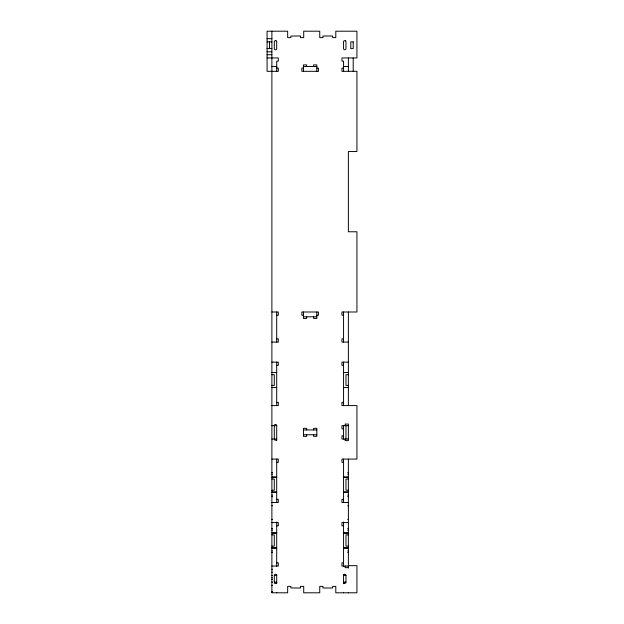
<?xml version="1.0" encoding="UTF-8"?>
<svg xmlns="http://www.w3.org/2000/svg" width="624" height="624" viewBox="0 0 624 624"><rect width="100%" height="100%" fill="white"/><g stroke="black" fill="none" stroke-linecap="round" stroke-linejoin="round"><path stroke-width="0.94" d="M267.072 38.688L271.885 38.688M267.072 41.894L271.885 41.894M267.072 48.586L271.885 48.586M267.072 51.792L271.885 51.792M267.072 54.733L271.885 54.733M267.072 57.946L278.304 57.946L278.304 61.152L276.697 61.152L276.697 68.102L278.304 68.102L278.304 71.315L267.072 71.315L267.072 31.2L287.664 31.2L287.664 37.619L290.87 37.619L290.87 36.013L300.503 36.013L300.503 37.619L303.709 37.619L303.709 31.2L319.753 31.2L319.753 37.619L322.967 37.619L322.967 36.013L332.592 36.013L332.592 37.619L335.798 37.619L335.798 31.2L356.928 31.2L356.928 57.946L341.952 57.946L341.952 61.152L343.559 61.152L343.582 71.315M271.908 66.503L276.705 66.503L276.721 71.315M303.467 66.503L316.836 66.503M343.598 66.503L348.395 66.503M303.451 68.102L301.852 68.102L301.852 71.315L318.443 71.315L318.427 68.102L316.828 68.102M343.559 68.102L341.952 68.102L341.952 71.315L356.928 71.315L356.928 151.546L348.371 151.546L348.371 231.769L356.928 231.769L356.928 312L341.952 312L341.952 315.206L343.559 315.206M271.885 312L278.304 312L278.304 315.206L276.697 315.206M303.451 315.206L301.852 315.206L301.852 312L318.427 312L318.427 315.206L316.828 315.206M303.443 316.813L316.813 316.813M276.697 338.879L278.304 338.879L278.304 342.085L271.885 342.085M343.559 338.879L341.952 338.879L341.952 342.085L348.371 342.085M271.885 362.146L278.304 362.146L278.304 365.352L276.697 365.352M348.371 362.146L341.952 362.146L341.952 365.352L343.559 365.352M271.885 372.536L276.697 372.598M343.559 372.598L348.371 372.536M271.885 374.696L274.295 374.696L274.295 385.398L271.885 385.398M348.371 374.696L345.961 374.696L345.961 385.398L348.371 385.398M271.885 387.496L276.697 387.566M343.559 387.566L348.371 387.566M276.697 402.394L278.304 402.394L278.304 405.6L271.885 405.6M343.559 402.394L341.952 402.394L341.952 405.6L356.928 405.6L356.928 459.085L341.952 459.085L341.952 462.298L343.559 462.298M271.885 425.654L276.697 425.654L276.697 440.63M348.371 425.654L341.952 425.654L341.952 428.867L343.559 428.867M303.451 429.936L316.828 429.936M303.451 434.749L316.828 434.749M343.559 435.817L341.952 435.817L341.952 439.031L348.371 439.031M271.885 439.031L276.697 439.031A1.201 1.201 0 0 1 275.496 440.232A1.201 1.201 0 0 1 274.295 439.031L274.295 425.654A1.201 1.201 0 0 1 275.496 424.453A1.201 1.201 0 0 1 276.697 425.654M271.885 459.085L278.304 459.085L278.304 462.298L276.697 462.298M271.885 472.602L272.485 472.602M347.771 472.602L348.371 472.602M271.885 474.209L272.485 474.209M347.771 474.209L348.371 474.209M271.885 479.021L274.295 479.021L274.295 490.253L271.885 490.253M348.371 479.021L345.961 479.021L345.961 490.253L348.371 490.253M271.885 492.086L276.697 492.086M343.559 492.086L348.371 492.086M271.885 492.149L276.697 492.149M343.559 492.149L348.371 492.149M271.885 495.066L272.485 495.066M347.771 495.066L348.371 495.066M271.885 496.673L272.485 496.673M347.771 496.673L348.371 496.673M276.697 499.333L278.304 499.333L278.304 502.538L271.885 502.538M343.559 499.333L341.952 499.333L341.952 502.538L348.371 502.538M271.885 505.752L272.485 505.752M347.771 505.752L348.371 505.752M271.885 519.386L272.485 519.386M347.771 519.386L348.371 519.386M271.885 522.6L278.304 522.6L278.304 525.806L276.697 525.806M348.371 522.6L341.952 522.6L341.952 525.806L343.559 525.806M271.885 528.473L272.485 528.473M347.771 528.473L348.371 528.473M271.885 530.072L272.485 530.072M347.771 530.072L348.371 530.072M271.885 534.885L274.295 534.885L274.295 546.117L271.885 546.117M348.371 534.885L345.961 534.885L345.961 546.117L348.371 546.117M271.885 547.95L276.697 547.95M343.559 547.95L348.371 547.95M271.885 548.02L276.697 548.02M343.559 548.02L348.371 548.02M271.885 550.937L272.485 550.937M347.771 550.937L348.371 550.937M271.885 552.536L272.485 552.536M347.771 552.536L348.371 552.536M276.697 562.848L278.304 562.848L278.304 566.054L271.885 566.054M343.559 562.848L341.952 562.848L341.952 566.054L348.371 566.054M348.371 565.672L356.928 565.672L356.928 592.8L335.798 592.8L335.798 586.381L332.592 586.381L332.592 587.987L322.967 587.987L322.967 586.381L319.753 586.381L319.753 592.8L303.709 592.8L303.709 586.381L300.503 586.381L300.503 587.987L290.87 587.987L290.87 586.381L287.664 586.381L287.664 592.8L271.885 592.8L271.885 31.2M348.371 567.661L345.158 567.661L345.158 566.054M271.885 569.267L272.485 569.267M271.885 572.208L272.485 572.208M271.885 575.414L272.485 575.414M274.295 575.414L276.697 575.414A1.201 1.201 0 0 0 275.496 574.213A1.201 1.201 0 0 0 274.295 575.414L274.295 582.301A0.905 0.905 0 0 0 274.498 582.863L274.95 583.198M345.961 575.414L343.559 575.414A1.201 1.201 0 0 1 344.76 574.213A1.201 1.201 0 0 1 345.961 575.414L345.961 582.301A0.905 0.905 0 0 1 345.758 582.863L345.415 583.151A1.435 1.435 0 0 1 344.214 583.19M271.885 577.824L272.485 577.824M271.885 579.431L272.485 579.431M271.885 582.098L272.485 582.098M274.295 582.098L276.697 582.098M343.559 582.098L345.961 582.098M271.885 585.312L272.485 585.312M271.885 591.731L272.485 591.731M271.885 592.34L272.485 592.34M345.306 40.802L345.758 41.129A0.905 0.905 0 0 1 345.961 41.699L345.961 48.586A1.201 1.201 0 0 1 344.76 49.787A1.201 1.201 0 0 1 343.559 48.586L343.559 41.699A0.905 0.905 0 0 1 343.762 41.129L344.105 40.849A1.435 1.435 0 0 1 345.306 40.802M276.042 40.802L276.494 41.129A0.905 0.905 0 0 1 276.697 41.699L276.697 48.586A1.201 1.201 0 0 1 275.496 49.787A1.201 1.201 0 0 1 274.295 48.586L274.295 41.699A0.905 0.905 0 0 1 274.498 41.129L274.841 40.849A1.435 1.435 0 0 1 276.042 40.802M344.214 583.198L343.762 582.871A0.905 0.905 0 0 1 343.559 582.301M353.207 57.946L353.207 71.315M348.395 57.946L348.395 71.315M348.371 312L348.371 405.6M348.371 459.085L348.371 568.058M348.371 592.332L348.371 592.8M345.961 425.654L345.961 439.031M345.158 425.654L345.158 424.055L348.371 424.055L348.371 440.63L345.158 440.63L345.158 439.031M343.559 312L343.559 342.085M343.559 362.146L343.559 405.6M343.559 425.654L343.559 439.031M343.559 459.085L343.559 502.538M343.559 521.999L343.559 566.257M343.559 574.415L343.559 583.705M343.559 592.332L343.559 592.8M316.836 71.315L316.828 64.896L313.615 64.896L313.615 66.503M316.813 312L316.828 318.419L313.615 318.419L313.615 316.813M313.615 429.936L313.615 428.329L316.828 428.329L316.828 436.355L313.615 436.355L313.615 434.749M306.665 66.503L306.665 64.896L303.451 64.896L303.467 71.315M306.665 316.813L306.665 318.419L303.451 318.419L303.443 312M306.665 429.936L306.665 428.329L303.451 428.329L303.451 436.355L306.665 436.355L306.665 434.749M276.697 312L276.697 342.085M276.697 362.146L276.697 405.6M276.697 459.085L276.697 502.538M276.697 521.999L276.697 566.257M276.697 574.415L276.697 583.705M276.697 592.332L276.697 592.8M269.482 41.894L269.482 48.586M274.95 583.19A1.435 1.435 0 0 0 276.151 583.151L276.494 582.871A0.905 0.905 0 0 0 276.697 582.301M353.207 41.894L350.797 41.894L350.797 48.586L353.207 48.586L353.207 41.894M276.697 477.126L271.885 477.126L276.697 477.188M348.371 477.126L343.559 477.126L348.371 477.188M276.697 532.99L271.885 532.99L276.697 533.06M348.371 532.99L343.559 532.99L348.371 533.06"/></g></svg>
